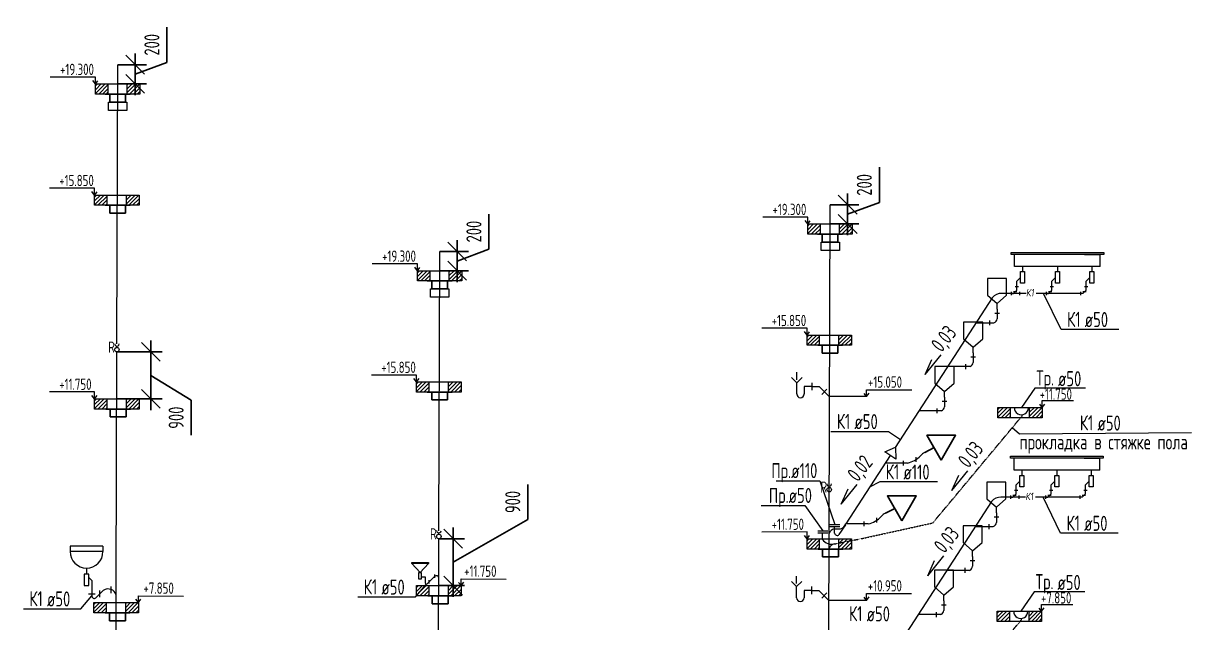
# Model space of a CAD drawing. Header units: millimetres. Extents: x -8689834 to 9419935, y -284943 to 166066.
# Drawn here: x -219282 to -203773, y -115199 to -107250 of the extents above; entities that cross this region are included whole.
import ezdxf

# ---------------------------------------------------------------- set-up
doc = ezdxf.new("R2010")
doc.units = ezdxf.units.MM
doc.header["$MEASUREMENT"] = 0
doc.linetypes.add('01_base$0$DASHED2', pattern=[0.375, 0.25, -0.125])
doc.layers.get('0').update_dxf_attribs({"color": 250, "lineweight": 9})
for name, color, linetype, lineweight in [('__Text VK', 7, 'Continuous', 30), ('_ВК-Text К1', 7, 'Continuous', 30), ('_ВК-К1', 14, 'Continuous', 40), ('_ВК-К3', 30, 'Continuous', 40), ('_ВК-переход на SML', 3, 'Continuous', 30), ('_ВК-противопожарные муфты', 1, 'Continuous', 30), ('_Санпр', 7, 'Continuous', 30), ('_Сантехника', 7, 'Continuous', 30), ('ВК_канализация', 32, 'Continuous', 30), ('тх разм', 250, 'Continuous', 9)]:
    doc.layers.add(name, color=color, linetype=linetype, lineweight=lineweight)
doc.layers.add('PDF __ВК-К1', color=7, linetype='Continuous', true_color=0xb80000)
for name, color, linetype in [('PDF __К14', 3, 'Continuous'), ('PDF __Сантехника', 7, 'Continuous'), ('PDF _TEKSTBK', 7, 'Continuous')]:
    doc.layers.add(name, color=color, linetype=linetype)
doc.styles.add('ISOCPEUR', font='isocpeur.ttf', dxfattribs={"width": 0.7})
doc.styles.add('RomanS', font='isocpeur.ttf')
doc.styles.add('ГОСТ 2.304', font='isocpeur.ttf', dxfattribs={"width": 0.7})
doc.dimstyles.new('СПДС', dxfattribs={"dimscale": 100, "dimtxt": 2.5, "dimasz": 2.5, "dimexe": 1.5, "dimexo": 0, "dimgap": 1, "dimtad": 1, "dimdec": 0, "dimrnd": 1, "dimtxsty": 'ГОСТ 2.304', "dimblk": 'OBLIQUE', "dimcen": 2.5, "dimdle": 1.5, "dimadec": 0, "dimazin": 2, "dimtfac": 0.75, "dimtdec": 0, "dimtmove": 1, "dimatfit": 3, "dimfxl": 1, "dimtolj": 1, "dimarcsym": 1})

# ---------------------------------------------------------------- blocks, each defined once
blk = doc.blocks.new('Протв_муфта')
at = {"layer": '_ВК-противопожарные муфты', "ltscale": 200, "transparency": 33554687}
for p, q in [((-205635, 240869), (-206106, 240869)), ((-206021, 240719), (-206021, 240869)), ((-205721, 240869), (-205721, 240719)), ((-205721, 240719), (-206021, 240719))]:
    blk.add_line(p, q, dxfattribs=at)
blk = doc.blocks.new('_Oblique')
at = {"color": 0, "linetype": 'ByBlock', "lineweight": -2}
blk.add_line((-0.5, -0.5), (0.5, 0.5), dxfattribs=at)
blk = doc.blocks.new('*D2173')
at = {"layer": 'тх разм', "color": 0, "lineweight": -2, "ltscale": 100, "transparency": 16777216}
for p, q in [((-213101, -110245), (-213101, -109779)), ((-213523, -110127), (-213523, -110681)), ((-213523, -110404), (-213101, -110245)), ((-213755, -110277), (-213373, -110277)), ((-213756, -110531), (-213373, -110531))]:
    blk.add_line(p, q, dxfattribs=at)
at = {"layer": 'тх разм', "color": 0, "lineweight": -2, "ltscale": 100, "transparency": 16777216, "xscale": 250, "yscale": 250, "zscale": 250}
for p, rotation in [((-213523, -110277), 90), ((-213523, -110531), 270)]:
    blk.add_blockref('_Oblique', p, dxfattribs=dict(at, rotation=rotation))
at = {"layer": 'тх разм', "color": 0, "lineweight": 13, "ltscale": 100, "transparency": 16777216, "insert": (-213301, -110012), "char_height": 250, "attachment_point": 5, "rotation": 90, "style": 'ГОСТ 2.304'}
blk.add_mtext('\\A1;{\\H0.8x;200}', dxfattribs=at)
blk = doc.blocks.new('*D2174')
at = {"layer": 'тх разм', "color": 0, "lineweight": -2, "ltscale": 100, "transparency": 16777216}
for p, q in [((-207918, -109625), (-207918, -109159)), ((-208340, -109506), (-208340, -110061)), ((-208340, -109783), (-207918, -109625)), ((-208572, -109656), (-208190, -109656)), ((-208573, -109911), (-208190, -109911))]:
    blk.add_line(p, q, dxfattribs=at)
at = {"layer": 'тх разм', "color": 0, "lineweight": -2, "ltscale": 100, "transparency": 16777216, "xscale": 250, "yscale": 250, "zscale": 250}
for p, rotation in [((-208340, -109656), 90), ((-208340, -109911), 270)]:
    blk.add_blockref('_Oblique', p, dxfattribs=dict(at, rotation=rotation))
at = {"layer": 'тх разм', "color": 0, "lineweight": 13, "ltscale": 100, "transparency": 16777216, "insert": (-208118, -109392), "char_height": 250, "attachment_point": 5, "rotation": 90, "style": 'ГОСТ 2.304'}
blk.add_mtext('\\A1;{\\H0.8x;200}', dxfattribs=at)
blk = doc.blocks.new('*D2175')
at = {"layer": 'тх разм', "color": 0, "lineweight": -2, "ltscale": 100, "transparency": 16777216}
for p, q in [((-217376, -107767), (-217376, -107301)), ((-217798, -107649), (-217798, -108203)), ((-217798, -107926), (-217376, -107767)), ((-218030, -107799), (-217648, -107799)), ((-218031, -108053), (-217648, -108053))]:
    blk.add_line(p, q, dxfattribs=at)
at = {"layer": 'тх разм', "color": 0, "lineweight": -2, "ltscale": 100, "transparency": 16777216, "xscale": 250, "yscale": 250, "zscale": 250}
for p, rotation in [((-217798, -107799), 90), ((-217798, -108053), 270)]:
    blk.add_blockref('_Oblique', p, dxfattribs=dict(at, rotation=rotation))
at = {"layer": 'тх разм', "color": 0, "lineweight": 13, "ltscale": 100, "transparency": 16777216, "insert": (-217576, -107534), "char_height": 250, "attachment_point": 5, "rotation": 90, "style": 'ГОСТ 2.304'}
blk.add_mtext('\\A1;{\\H0.8x;200}', dxfattribs=at)
blk = doc.blocks.new('*D2176')
at = {"layer": 'тх разм', "color": 0, "lineweight": -2, "ltscale": 100, "transparency": 16777216}
for p, q in [((-212585, -113832), (-212585, -113366)), ((-213577, -114397), (-212585, -113832)), ((-213577, -113936), (-213577, -114858)), ((-213766, -114086), (-213427, -114086)), ((-213768, -114708), (-213427, -114708))]:
    blk.add_line(p, q, dxfattribs=at)
at = {"layer": 'тх разм', "color": 0, "lineweight": -2, "ltscale": 100, "transparency": 16777216, "xscale": 250, "yscale": 250, "zscale": 250}
for p, rotation in [((-213577, -114086), 90), ((-213577, -114708), 270)]:
    blk.add_blockref('_Oblique', p, dxfattribs=dict(at, rotation=rotation))
at = {"layer": 'тх разм', "color": 0, "lineweight": 13, "ltscale": 100, "transparency": 16777216, "insert": (-212785, -113599), "char_height": 250, "attachment_point": 5, "rotation": 90, "style": 'ГОСТ 2.304'}
blk.add_mtext('\\A1;{\\H0.8x;900}', dxfattribs=at)
blk = doc.blocks.new('*D2177')
at = {"layer": 'тх разм', "color": 0, "lineweight": -2, "ltscale": 100, "transparency": 16777216}
for p, q in [((-217591, -111458), (-217591, -112380)), ((-218040, -111608), (-217441, -111608)), ((-217591, -111919), (-217054, -112248)), ((-218042, -112230), (-217441, -112230)), ((-217054, -112248), (-217054, -112714))]:
    blk.add_line(p, q, dxfattribs=at)
at = {"layer": 'тх разм', "color": 0, "lineweight": -2, "ltscale": 100, "transparency": 16777216, "xscale": 250, "yscale": 250, "zscale": 250}
for p, rotation in [((-217591, -111608), 90), ((-217591, -112230), 270)]:
    blk.add_blockref('_Oblique', p, dxfattribs=dict(at, rotation=rotation))
at = {"layer": 'тх разм', "color": 0, "lineweight": 13, "ltscale": 100, "transparency": 16777216, "insert": (-217254, -112481), "char_height": 250, "attachment_point": 5, "rotation": 90, "style": 'ГОСТ 2.304'}
blk.add_mtext('\\A1;{\\H0.8x;900}', dxfattribs=at)
blk = doc.blocks.new('Унитаз')
at = {"layer": '_Сантехника', "lineweight": 30}
blk.add_line((-161311, 33424), (-161137, 33336), dxfattribs=at)
blk.add_lwpolyline([(-161446, 33191), (-161714, 33657), (-161176, 33657)], close=True, dxfattribs=at)

msp = doc.modelspace()

# ---------------------------------------------------------------- hatches: boundary and pattern name
at = {"layer": '_ВК-К3', "lineweight": 13}
h = msp.add_hatch(dxfattribs=at)
h.set_pattern_fill('ANSI31', scale=11.388071, angle=180)
h.set_pattern_definition([(225, (-271904.514, -128421.386), (25.566948, -25.566948), [])])
h.paths.add_polyline_path([(-218325.7, -108189), (-218159, -108189), (-218159, -108053.4), (-218325.7, -108053.4)])
h.paths.add_polyline_path([(-217903.1, -108189), (-217735.8, -108189), (-217735.8, -108053.4), (-217903.1, -108053.4)])
h = msp.add_hatch(dxfattribs=at)
h.set_pattern_fill('ANSI31', scale=11.388071, angle=180)
h.set_pattern_definition([(225, (-271915.442, -129895.39), (25.566948, -25.566948), [])])
h.paths.add_polyline_path([(-218336.6, -109663), (-218169.9, -109663), (-218169.9, -109527.4), (-218336.6, -109527.4)])
h.paths.add_polyline_path([(-217914, -109663), (-217746.7, -109663), (-217746.7, -109527.4), (-217914, -109527.4)])
h = msp.add_hatch(dxfattribs=at)
h.set_pattern_fill('ANSI31', scale=11.388071, angle=180)
h.set_pattern_definition([(225, (-262446.737, -130278.63), (25.566948, -25.566948), [])])
h.paths.add_polyline_path([(-208867.9, -110046.3), (-208701.2, -110046.3), (-208701.2, -109910.7), (-208867.9, -109910.7)])
h.paths.add_polyline_path([(-208445.3, -110046.3), (-208278, -110046.3), (-208278, -109910.7), (-208445.3, -109910.7)])
h = msp.add_hatch(dxfattribs=at)
h.set_pattern_fill('ANSI31', scale=11.388071, angle=180)
h.set_pattern_definition([(225, (-267629.735, -130899.242), (25.566948, -25.566948), [])])
h.paths.add_polyline_path([(-214050.9, -110666.9), (-213884.2, -110666.9), (-213884.2, -110531.3), (-214050.9, -110531.3)])
h.paths.add_polyline_path([(-213628.3, -110666.9), (-213461, -110666.9), (-213461, -110531.3), (-213628.3, -110531.3)])
h = msp.add_hatch(dxfattribs=at)
h.set_pattern_fill('ANSI31', scale=11.388071, angle=180)
h.set_pattern_definition([(225, (-262457.665, -131752.632), (25.566948, -25.566948), [])])
h.paths.add_polyline_path([(-208878.8, -111520.3), (-208712.1, -111520.3), (-208712.1, -111384.7), (-208878.8, -111384.7)])
h.paths.add_polyline_path([(-208456.3, -111520.3), (-208288.9, -111520.3), (-208288.9, -111384.7), (-208456.3, -111384.7)])
h = msp.add_hatch(dxfattribs=at)
h.set_pattern_fill('ANSI31', scale=11.388071, angle=180)
h.set_pattern_definition([(225, (-267640.663, -132373.245), (25.566948, -25.566948), [])])
h.paths.add_polyline_path([(-214061.8, -112140.9), (-213895.1, -112140.9), (-213895.1, -112005.3), (-214061.8, -112005.3)])
h.paths.add_polyline_path([(-213639.3, -112140.9), (-213471.9, -112140.9), (-213471.9, -112005.3), (-213639.3, -112005.3)])
h = msp.add_hatch(dxfattribs=at)
h.set_pattern_fill('ANSI31', scale=11.388071, angle=180)
h.set_pattern_definition([(225, (-271915.442, -132598.177), (25.566948, -25.566948), [])])
h.paths.add_polyline_path([(-218336.6, -112365.8), (-218169.9, -112365.8), (-218169.9, -112230.2), (-218336.6, -112230.2)])
h.paths.add_polyline_path([(-217914, -112365.8), (-217746.7, -112365.8), (-217746.7, -112230.2), (-217914, -112230.2)])
h = msp.add_hatch(dxfattribs=at)
h.set_pattern_fill('ANSI31', scale=11.388071, angle=180)
h.set_pattern_definition([(225, (-259924.54, -132713.154), (25.566948, -25.566948), [])])
h.paths.add_polyline_path([(-206345.7, -112480.8), (-206179, -112480.8), (-206179, -112345.2), (-206345.7, -112345.2)])
h.paths.add_polyline_path([(-205923.1, -112480.8), (-205755.8, -112480.8), (-205755.8, -112345.2), (-205923.1, -112345.2)])
h = msp.add_hatch(dxfattribs=at)
h.set_pattern_fill('ANSI31', scale=11.388071, angle=180)
h.set_pattern_definition([(225, (-262457.665, -134455.42), (25.566948, -25.566948), [])])
h.paths.add_polyline_path([(-208878.8, -114223), (-208712.1, -114223), (-208712.1, -114087.5), (-208878.8, -114087.5)])
h.paths.add_polyline_path([(-208456.3, -114223), (-208288.9, -114223), (-208288.9, -114087.5), (-208456.3, -114087.5)])
h = msp.add_hatch(dxfattribs=at)
h.set_pattern_fill('ANSI31', scale=11.388071, angle=180)
h.set_pattern_definition([(225, (-267640.663, -135076.033), (25.566948, -25.566948), [])])
h.paths.add_polyline_path([(-214061.8, -114843.7), (-213895.1, -114843.7), (-213895.1, -114708.1), (-214061.8, -114708.1)])
h.paths.add_polyline_path([(-213639.3, -114843.7), (-213471.9, -114843.7), (-213471.9, -114708.1), (-213639.3, -114708.1)])
h = msp.add_hatch(dxfattribs=at)
h.set_pattern_fill('ANSI31', scale=11.388071, angle=180)
h.set_pattern_definition([(225, (-271924.567, -135300.965), (25.566948, -25.566948), [])])
h.paths.add_polyline_path([(-218345.7, -115068.6), (-218179, -115068.6), (-218179, -114933), (-218345.7, -114933)])
h.paths.add_polyline_path([(-217923.2, -115068.6), (-217755.8, -115068.6), (-217755.8, -114933), (-217923.2, -114933)])
h = msp.add_hatch(dxfattribs=at)
h.set_pattern_fill('ANSI31', scale=11.388071, angle=180)
h.set_pattern_definition([(225, (-259932.523, -135415.942), (25.566948, -25.566948), [])])
h.paths.add_polyline_path([(-206353.7, -115183.6), (-206187, -115183.6), (-206187, -115048), (-206353.7, -115048)])
h.paths.add_polyline_path([(-205931.1, -115183.6), (-205763.8, -115183.6), (-205763.8, -115048), (-205931.1, -115048)])

# ---------------------------------------------------------------- linework, layer by layer
at = {"color": 244, "ltscale": 500, "true_color": 0x991b1e}
for points in [[(-218040.2, -111501.6), (-218029.7, -107798.8)], [(-208605.8, -121132.3), (-208571.9, -109656)], [(-213766.3, -113979.5), (-213754.9, -110276.7)], [(-218064.3, -119275.1), (-218041.2, -111608.3)], [(-208734.2, -113980.7), (-208603.2, -113981.3)], [(-208574.9, -113898.3), (-208443.9, -113898.9)], [(-208574.2, -113924.4), (-208443.2, -113924.9)], [(-208517.3, -113954.9), (-208432.8, -113954.4)], [(-208512.4, -114013.3), (-208512, -113924.6)], [(-208369.7, -113900.6), (-208455.3, -114032.4)], [(-213788.1, -121752.9), (-213766, -114086.2)], [(-208733.5, -114006.7), (-208602.5, -114007.3)], [(-208671.7, -114095.7), (-208671.3, -114007)]]:
    msp.add_lwpolyline(points, dxfattribs=at)
at = {"color": 7, "ltscale": 500}
for points in [[(-218325.7, -108053.4), (-218325.7, -107962.9), (-218924.6, -107963.1)], [(-218325.7, -108053.4), (-218360.4, -108008.4)], [(-218325.7, -108053.4), (-218293.6, -108010.8)], [(-218336.6, -109527.4), (-218336.6, -109437), (-218935.6, -109437.1)], [(-218336.6, -109527.4), (-218371.4, -109482.4)], [(-218336.6, -109527.4), (-218304.6, -109484.8)], [(-208867.9, -109910.7), (-208867.9, -109820.2), (-209466.9, -109820.3)], [(-208867.9, -109910.7), (-208902.7, -109865.6)], [(-208867.9, -109910.7), (-208835.9, -109868)], [(-214050.9, -110531.3), (-214050.9, -110440.8), (-214649.9, -110440.9)], [(-214050.9, -110531.3), (-214085.7, -110486.2)], [(-214050.9, -110531.3), (-214018.9, -110488.6)], [(-204740.5, -111310.8), (-205504.6, -111310.8), (-205737.3, -110832)], [(-208878.8, -111384.7), (-208878.8, -111294.2), (-209477.8, -111294.3)], [(-208878.8, -111384.7), (-208913.6, -111339.6)], [(-208878.8, -111384.7), (-208846.8, -111342)], [(-214061.8, -112005.3), (-214061.8, -111914.8), (-214660.8, -111914.9)], [(-214061.8, -112005.3), (-214096.6, -111960.2)], [(-214061.8, -112005.3), (-214029.8, -111962.7)], [(-208086.9, -112201), (-208086.9, -112110.5), (-207488, -112110.7)], [(-218336.6, -112230.2), (-218336.6, -112139.7), (-218935.6, -112139.9)], [(-218336.6, -112230.2), (-218371.4, -112185.2)], [(-218336.6, -112230.2), (-218304.6, -112187.6)], [(-208086.9, -112201), (-208119, -112158.4)], [(-208086.9, -112201), (-208052.2, -112155.9)], [(-205755.8, -112345.2), (-205755.8, -112254.7), (-205339.8, -112254.8)], [(-205755.8, -112345.2), (-205787.9, -112302.6)], [(-205755.8, -112345.2), (-205721.1, -112300.1)], [(-208562.3, -112664.2), (-207798.2, -112664.2), (-207637.9, -112768.1)], [(-203772.6, -112683.5), (-206058.2, -112699.7), (-206156.9, -112617.3)], [(-207148, -113333.2), (-207912.1, -113333.2), (-208049, -113401.7)], [(-204748.5, -114013.1), (-205512.6, -114013.1), (-205745.3, -113534.2)], [(-208878.8, -114087.5), (-208878.8, -113997), (-209477.8, -113997.1)], [(-208878.8, -114087.5), (-208913.6, -114042.4)], [(-208878.8, -114087.5), (-208846.8, -114044.8)], [(-213471.9, -114708.1), (-213503.7, -114665.3)], [(-213471.9, -114708.1), (-213471.4, -114617.6), (-212872.4, -114621.3)], [(-213471.9, -114708.1), (-213436.9, -114663.2)], [(-217755.8, -114933), (-217787.6, -114890.2)], [(-217755.8, -114933), (-217755.3, -114842.5), (-217156.3, -114846.2)], [(-217755.8, -114933), (-217720.8, -114888.2)], [(-208088.5, -114903.8), (-208120.5, -114861.1)], [(-208088.5, -114903.8), (-208088.5, -114813.3), (-207489.5, -114813.5)], [(-208088.5, -114903.8), (-208053.7, -114858.7)], [(-205763.8, -115048), (-205795.8, -115005.3)], [(-205763.8, -115048), (-205763.8, -114957.5), (-205347.8, -114957.6)], [(-205763.8, -115048), (-205729, -115002.9)]]:
    msp.add_lwpolyline(points, dxfattribs=at)
at = {"color": 18, "ltscale": 100, "true_color": 0x000000}
for points in [[(-208086.9, -112201), (-208586.4, -112200.9)], [(-209286.9, -113317.2), (-208706.6, -113317.2), (-208508.6, -113898.6)], [(-209488.2, -113646.1), (-208907.8, -113646.1), (-208668.7, -113981)], [(-208088.5, -114903.8), (-208587.9, -114903.7)]]:
    msp.add_lwpolyline(points, dxfattribs=at)
at = {"color": 244, "linetype": '01_base$0$DASHED2', "ltscale": 0.6, "true_color": 0x991b1e}
for points in [[(-208517.6, -114156.1), (-208144.1, -114082), (-207208.5, -113876.6), (-206028.3, -112463.3)], [(-208525.5, -116858.9), (-208152.1, -116784.8), (-207216.5, -116579.4), (-206036.3, -115166.1)]]:
    msp.add_lwpolyline(points, dxfattribs=at)
at = {"color": 7, "ltscale": 500, "elevation": 0}
for points in [[(-214842.3, -114859.1), (-214078.1, -114859.1), (-213932.1, -114688.4)], [(-219282.4, -115016.4), (-218518.2, -115016.4), (-218372.3, -114845.8)]]:
    msp.add_lwpolyline(points, dxfattribs=at)
at = {"color": 244, "ltscale": 500, "true_color": 0x991b1e}
for centre, radius, start, end in [((-206294.6, -111000.4), 168.4, 89.33481, 138.94886), ((-206302.6, -113703.2), 168.4, 89.33481, 138.94886), ((-208497.8, -114044.4), 91.6, 102.31446, 161.88271), ((-208464, -113854), 105.1, 287.26643, 340.13791), ((-208552.9, -114019.6), 141, 212.65717, 284.53041), ((-208479.1, -114008.5), 33.7, 188.17133, 314.93027), ((-208498.6, -114245.7), 91.6, 101.97428, 161.54253), ((-218144.3, -114855.5, 0), 97.7, 18.73212, 74.47362)]:
    msp.add_arc(centre, radius, start, end, dxfattribs=at)
at = {"layer": '_ВК-Text К1', "color": 7, "lineweight": 13, "ltscale": 100}
for p, q in [((-207311.1, -111908.8), (-207098.8, -111646.4)), ((-207311.1, -111908.8), (-207221.9, -111706.8)), ((-206954.2, -113446.3), (-206741.9, -113183.9)), ((-208423.2, -113627.8), (-208211, -113365.4)), ((-206954.2, -113446.3), (-206865, -113244.3)), ((-208423.2, -113627.8), (-208334, -113425.8)), ((-207273.8, -114576.4), (-207061.5, -114314.1)), ((-207273.8, -114576.4), (-207184.6, -114374.4))]:
    msp.add_line(p, q, dxfattribs=at)
at = {"layer": '_ВК-К1', "lineweight": 13, "ltscale": 100}
for p, q in [((-205217.6, -110832), (-205174, -110787.4)), ((-205225.5, -113534.7), (-205182, -113490.1)), ((-213822.8, -114585.4), (-213922.1, -114684.2, 0)), ((-218222.7, -114772.2, 0), (-218319.7, -114869.2, 0))]:
    msp.add_line(p, q, dxfattribs=at)
at = {"layer": '_ВК-К1', "lineweight": 13}
for p, q in [((-206355.8, -111040), (-206355.8, -111168)), ((-206672, -111620), (-206672, -111747.9)), ((-207052.5, -112207.2), (-207052.5, -112335.1)), ((-206363.8, -113742.8), (-206363.8, -113870.8)), ((-206680, -114322.8), (-206680, -114450.7)), ((-218372.3, -114701.6, 0), (-218372.3, -114845.8, 0)), ((-207060.5, -114910), (-207060.5, -115037.9))]:
    msp.add_line(p, q, dxfattribs=at)
at = {"layer": '_ВК-К1', "lineweight": 13, "transparency": 33554687, "flags": 128}
for points in [[(-205969.5, -110832), (-206296.6, -110832)], [(-206165.5, -110832), (-206137.5, -110832), (-206094, -110787.4)], [(-206165.5, -110853.7), (-206165.5, -110809.1)], [(-206094, -110809.1), (-206137.5, -110809.1)], [(-206071.1, -110742.8), (-206115.7, -110742.8)], [(-206094, -110787.4), (-206094, -110742.8)], [(-206059.7, -110809.1), (-206059.7, -110853.7)], [(-205217.6, -110832), (-205838.4, -110832)], [(-205700.9, -110832), (-205672.9, -110832), (-205629.3, -110787.4)], [(-205700.9, -110853.7), (-205700.9, -110809.1)], [(-205629.3, -110809.1), (-205672.9, -110809.1)], [(-205607.5, -110742.8), (-205651.1, -110742.8)], [(-205629.3, -110787.4), (-205629.3, -110742.8)], [(-205245.6, -110853.7), (-205245.6, -110809.1)], [(-205174, -110809.1), (-205217.6, -110809.1)], [(-205152.2, -110742.8), (-205195.8, -110742.8)], [(-205174, -110787.4), (-205174, -110742.8)], [(-206452.8, -111255.2), (-206452.8, -111191.5)], [(-206324.7, -111098.1), (-206386.9, -111098.1)], [(-206769, -111835.2), (-206769, -111771.5)], [(-206640.9, -111678.1), (-206703.1, -111678.1)], [(-207021.4, -112265.3), (-207083.6, -112265.3)], [(-207149.5, -112422.4), (-207149.5, -112358.7)], [(-207431.2, -113066.3), (-207431.2, -113002.5)], [(-206173.5, -113534.7), (-206145.5, -113534.7), (-206101.9, -113490.1)], [(-206173.5, -113556.5), (-206173.5, -113511.9)], [(-206101.9, -113511.9), (-206145.5, -113511.9)], [(-206079.1, -113445.5), (-206123.7, -113445.5)], [(-206101.9, -113490.1), (-206101.9, -113445.5)], [(-206067.7, -113511.9), (-206067.7, -113556.5)], [(-205708.9, -113534.7), (-205680.9, -113534.7), (-205637.3, -113490.1)], [(-205708.9, -113556.5), (-205708.9, -113511.9)], [(-205637.3, -113511.9), (-205680.9, -113511.9)], [(-205615.5, -113445.5), (-205659.1, -113445.5)], [(-205637.3, -113490.1), (-205637.3, -113445.5)], [(-205253.5, -113556.5), (-205253.5, -113511.9)], [(-205182, -113511.9), (-205225.5, -113511.9)], [(-205160.2, -113445.5), (-205203.8, -113445.5)], [(-205182, -113490.1), (-205182, -113445.5)], [(-205977.5, -113534.7), (-206304.6, -113534.7)], [(-205225.5, -113534.7), (-205846.4, -113534.7)], [(-207953.6, -113872.5), (-207953.6, -113808.8)], [(-206332.7, -113800.9), (-206394.9, -113800.9)], [(-206460.8, -113958), (-206460.8, -113894.3)], [(-206648.9, -114380.9), (-206711.1, -114380.9)], [(-213818.7, -114604.4), (-213818.7, -114559.8)], [(-206777, -114538), (-206777, -114474.3)], [(-218267.8, -114862.8), (-218267.8, -114771.7)], [(-218115.1, -114809.2), (-218115.1, -114718.2)], [(-213896.7, -114681), (-213896.7, -114636.4)], [(-213896.7, -114681.8), (-213896.7, -114637.2)], [(-207157.5, -115125.2), (-207157.5, -115061.5)], [(-207029.3, -114968.1), (-207091.6, -114968.1)]]:
    msp.add_lwpolyline(points, dxfattribs=at)
at = {"layer": '_ВК-К1', "lineweight": 13, "transparency": 33554687, "elevation": 0, "flags": 128}
for points in [[(-207595.7, -113114.7), (-207595.7, -113051)], [(-208118.1, -113921), (-208118.1, -113857.3)], [(-218327.8, -114820.2), (-218416.7, -114820.2)]]:
    msp.add_lwpolyline(points, dxfattribs=at)
at = {"layer": '_ВК-К1', "lineweight": 13, "ltscale": 100}
for centre, radius, start, end in [((-206424.1, -111160), 68.7, 292.7847, 353.36193), ((-206740.3, -111740), 68.7, 292.7847, 353.36193), ((-207120.7, -112327.2), 68.7, 292.7847, 353.36193), ((-207633.7, -112723.4), 371.4, 284.11045, 314.88954), ((-207242.7, -113086), 162.8, 116.6162, 142.35697), ((-208156.1, -113529.7), 371.4, 284.11045, 314.88954), ((-207765.1, -113892.2), 162.8, 116.6162, 142.35697), ((-206432.1, -113862.8), 68.7, 292.7847, 353.36193), ((-206748.2, -114442.8), 68.7, 292.7847, 353.36193), ((-213800.1, -114609.6), 33.2, 9.99679, 133.04284), ((-218161.2, -114856, 0), 103.9, 65.54563, 126.3024), ((-213932.7, -114673.2, 0), 15.2, 178.01846, 314.00596), ((-218341.3, -114846.9, 0), 31, 178.01846, 314.00596), ((-207128.7, -115030), 68.7, 292.7847, 353.36193)]:
    msp.add_arc(centre, radius, start, end, dxfattribs=at)
at = {"layer": '_ВК-К3', "color": 7, "lineweight": 13}
for p, q in [((-218158.3, -108189), (-218158.3, -108053.4)), ((-217903.5, -108188.5), (-217903.1, -108053)), ((-218169.3, -109663), (-218169.3, -109527.4)), ((-217914.4, -109662.5), (-217914, -109527)), ((-208700.6, -110046.3), (-208700.6, -109910.7)), ((-208445.7, -110045.8), (-208445.3, -109910.2)), ((-213883.6, -110666.9), (-213883.6, -110531.3)), ((-213628.7, -110666.4), (-213628.3, -110530.8)), ((-208711.5, -111520.3), (-208711.5, -111384.7)), ((-208456.7, -111519.8), (-208456.3, -111384.2)), ((-213894.5, -112140.9), (-213894.5, -112005.3)), ((-213639.7, -112140.4), (-213639.3, -112004.8)), ((-218169.3, -112365.8), (-218169.3, -112230.2)), ((-217914.4, -112365.3), (-217914, -112229.7)), ((-206178, -112480.3), (-206178.4, -112344.7)), ((-205923.2, -112480.8), (-205923.2, -112345.2)), ((-208711.5, -114223), (-208711.5, -114087.5)), ((-208456.7, -114222.6), (-208456.3, -114087)), ((-213894.5, -114843.7), (-213894.5, -114708.1)), ((-213639.7, -114843.2), (-213639.3, -114707.6)), ((-218178.4, -115068.6), (-218178.4, -114933)), ((-217923.6, -115068.1), (-217923.2, -114932.5)), ((-206186, -115183.1), (-206186.4, -115047.5)), ((-205931.2, -115183.6), (-205931.2, -115048))]:
    msp.add_line(p, q, dxfattribs=at)
for points in [[(-217735.8, -108189), (-218325.7, -108189), (-218325.7, -108053.4), (-217735.8, -108053.4)], [(-217746.7, -109663), (-218336.6, -109663), (-218336.6, -109527.4), (-217746.7, -109527.4)], [(-208278, -110046.3), (-208867.9, -110046.3), (-208867.9, -109910.7), (-208278, -109910.7)], [(-213461, -110666.9), (-214050.9, -110666.9), (-214050.9, -110531.3), (-213461, -110531.3)], [(-208288.9, -111520.3), (-208878.8, -111520.3), (-208878.8, -111384.7), (-208288.9, -111384.7)], [(-213471.9, -112140.9), (-214061.8, -112140.9), (-214061.8, -112005.3), (-213471.9, -112005.3)], [(-217746.7, -112365.8), (-218336.6, -112365.8), (-218336.6, -112230.2), (-217746.7, -112230.2)], [(-205755.8, -112480.8), (-206345.7, -112480.8), (-206345.7, -112345.2), (-205755.8, -112345.2)], [(-208288.9, -114223), (-208878.8, -114223), (-208878.8, -114087.5), (-208288.9, -114087.5)], [(-213471.9, -114843.7), (-214061.8, -114843.7), (-214061.8, -114708.1), (-213471.9, -114708.1)], [(-217755.8, -115068.6), (-218345.7, -115068.6), (-218345.7, -114933), (-217755.8, -114933)], [(-205763.8, -115183.6), (-206353.7, -115183.6), (-206353.7, -115048), (-205763.8, -115048)]]:
    msp.add_lwpolyline(points, close=True, dxfattribs=at)
at = {"layer": '_ВК-переход на SML', "lineweight": 13}
for points in [[(-218150.6, -108294), (-217906.9, -108294), (-217906.9, -108405.3), (-218150.6, -108405.3)], [(-208692.8, -110151.3), (-208449.2, -110151.3), (-208449.2, -110262.6), (-208692.8, -110262.6)], [(-213875.8, -110771.9), (-213632.2, -110771.9), (-213632.2, -110883.2), (-213875.8, -110883.2)]]:
    msp.add_lwpolyline(points, close=True, dxfattribs=at)
at = {"layer": '_Санпр', "lineweight": 13}
for p, q in [((-218225.5, -114186.6, 0), (-218661.8, -114186.6, 0)), ((-218661.8, -114186.6, 0), (-218661.8, -114257.2, 0)), ((-218225.5, -114257.2, 0), (-218661.8, -114257.2, 0)), ((-218225.5, -114186.6, 0), (-218225.5, -114257.2, 0)), ((-214126.9, -114415.4, 0), (-214016.2, -114535.4, 0)), ((-214016.2, -114535.4, 0), (-213905.5, -114415.4, 0)), ((-218443.6, -114475.3, 0), (-218443.6, -114554.4, 0)), ((-218413.1, -114602, 0), (-218372.3, -114638.8, 0)), ((-213999.4, -114590.9, 0), (-213947.9, -114590.9, 0)), ((-213947.9, -114590.9, 0), (-213947.9, -114672.7, 0)), ((-218372.3, -114638.8, 0), (-218372.3, -114701.6, 0))]:
    msp.add_line(p, q, dxfattribs=at)
at = {"layer": '_Санпр', "lineweight": 13, "elevation": 0}
for points in [[(-214126.9, -114401.8), (-213905.5, -114401.8), (-213905.5, -114415.4), (-214126.9, -114415.4)], [(-218413.1, -114554.4), (-218474.1, -114554.4), (-218474.1, -114706.9), (-218413.1, -114706.9)], [(-214030.6, -114535.4), (-213999.4, -114535.4), (-213999.4, -114623.1), (-214030.6, -114623.1)]]:
    msp.add_lwpolyline(points, close=True, dxfattribs=at)
at = {"layer": '_Санпр', "lineweight": 13}
msp.add_arc((-218443.6, -114257.2, 0), 218.1, 180, 0, dxfattribs=at)
at = {"layer": '_Сантехника', "lineweight": 13}
for points in [[(-206168.1, -110287.4), (-204939.1, -110287.4), (-204939.1, -110315.4), (-206168.1, -110315.4), (-206168.1, -110287.4)], [(-206122.5, -110475.2), (-206122.5, -110315.4)], [(-205193.2, -110315.4), (-204984.7, -110315.4)], [(-204984.7, -110475.2), (-204984.7, -110315.4)], [(-204984.7, -110475.2), (-206122.5, -110475.2)], [(-206045.2, -110543.6), (-205990.2, -110543.6), (-205990.2, -110696.1), (-206045.2, -110696.1), (-206045.2, -110543.6)], [(-206018.8, -110475.2), (-206018.8, -110543.6)], [(-205580.6, -110543.6), (-205525.6, -110543.6), (-205525.6, -110696.1), (-205580.6, -110696.1), (-205580.6, -110543.6)], [(-205554.1, -110475.2), (-205554.1, -110543.6)], [(-205125.2, -110543.6), (-205070.3, -110543.6), (-205070.3, -110696.1), (-205125.2, -110696.1), (-205125.2, -110543.6)], [(-205098.8, -110475.2), (-205098.8, -110543.6)], [(-206094, -110668.1), (-206045.2, -110620.4)], [(-206094, -110742.8), (-206094, -110668.1)], [(-205629.3, -110668.1), (-205580.6, -110620.4)], [(-205629.3, -110742.8), (-205629.3, -110668.1)], [(-205174, -110668.1), (-205125.2, -110620.4)], [(-205174, -110742.8), (-205174, -110668.1)], [(-206176.1, -112990.2), (-204947.1, -112990.2), (-204947.1, -113018.2), (-206176.1, -113018.2), (-206176.1, -112990.2)], [(-206130.5, -113178), (-206130.5, -113018.2)], [(-205201.2, -113018.2), (-204992.7, -113018.2)], [(-204992.7, -113178), (-204992.7, -113018.2)], [(-204992.7, -113178), (-206130.5, -113178)], [(-206026.7, -113178), (-206026.7, -113246.4)], [(-205562.1, -113178), (-205562.1, -113246.4)], [(-205106.8, -113178), (-205106.8, -113246.4)], [(-206101.9, -113370.9), (-206053.2, -113323.2)], [(-206101.9, -113445.5), (-206101.9, -113370.9)], [(-206053.2, -113246.4), (-205998.2, -113246.4), (-205998.2, -113398.9), (-206053.2, -113398.9), (-206053.2, -113246.4)], [(-205637.3, -113370.9), (-205588.5, -113323.2)], [(-205637.3, -113445.5), (-205637.3, -113370.9)], [(-205588.5, -113246.4), (-205533.6, -113246.4), (-205533.6, -113398.9), (-205588.5, -113398.9), (-205588.5, -113246.4)], [(-205182, -113370.9), (-205133.2, -113323.2)], [(-205182, -113445.5), (-205182, -113370.9)], [(-205133.2, -113246.4), (-205078.3, -113246.4), (-205078.3, -113398.9), (-205133.2, -113398.9), (-205133.2, -113246.4)]]:
    msp.add_lwpolyline(points, dxfattribs=at)
at = {"layer": '_Сантехника', "lineweight": 13, "flags": 128}
for points in [[(-206355.8, -110964.6), (-206229.4, -110854.4), (-206229.4, -110634), (-206483.5, -110634), (-206483.5, -110854.4), (-206355.8, -110964.6)], [(-206355.8, -111040), (-206355.8, -110964.6)], [(-206672, -111544.6), (-206545.5, -111434.4), (-206545.5, -111213.9), (-206799.6, -111213.9), (-206799.6, -111434.4), (-206672, -111544.6)], [(-206672, -111620), (-206672, -111544.6)], [(-207052.5, -112131.8), (-206926, -112021.6), (-206926, -111801.1), (-207180.1, -111801.1), (-207180.1, -112021.6), (-207052.5, -112131.8)], [(-207052.5, -112207.2), (-207052.5, -112131.8)], [(-206363.8, -113667.4), (-206237.4, -113557.2), (-206237.4, -113336.8), (-206491.4, -113336.8), (-206491.4, -113557.2), (-206363.8, -113667.4)], [(-206363.8, -113742.8), (-206363.8, -113667.4)], [(-206680, -114247.4), (-206553.5, -114137.2), (-206553.5, -113916.7), (-206807.6, -113916.7), (-206807.6, -114137.2), (-206680, -114247.4)], [(-206680, -114322.8), (-206680, -114247.4)], [(-207060.5, -114834.6), (-206934, -114724.4), (-206934, -114503.9), (-207188.1, -114503.9), (-207188.1, -114724.4), (-207060.5, -114834.6)], [(-207060.5, -114910), (-207060.5, -114834.6)]]:
    msp.add_lwpolyline(points, dxfattribs=at)
at = {"layer": '_Сантехника', "lineweight": 13}
for centre in [(-206032.9, -112349.4), (-206040.8, -115052.2)]:
    msp.add_arc(centre, 93, 177.43263, 2.56737, dxfattribs=at)
at = {"layer": 'PDF __ВК-К1', "lineweight": 13}
for points in [[(-208816.6, -112069.1), (-208915, -112069.1)], [(-208816.6, -112018.9), (-208816.6, -112117.2)], [(-208816.6, -112069.1), (-208718.2, -112069.1), (-208586.4, -112200.9)], [(-208613.6, -112102.6), (-208682.7, -112173.7)], [(-208818.2, -114771.9), (-208916.5, -114771.9)], [(-208818.2, -114721.7), (-208818.2, -114820)], [(-208818.2, -114771.9), (-208719.8, -114771.9), (-208587.9, -114903.7)], [(-208615.1, -114805.4), (-208684.2, -114876.5)]]:
    msp.add_lwpolyline(points, dxfattribs=at)
at = {"layer": 'PDF __К14', "lineweight": 13}
for points in [[(-209015.4, -111979.1), (-209015.4, -111878.6)], [(-209017, -114681.9), (-209017, -114581.4)]]:
    msp.add_lwpolyline(points, dxfattribs=at)
at = {"layer": 'PDF __Сантехника', "color": 18, "lineweight": 13, "true_color": 0x000000}
for points in [[(-206028.3, -112442.2), (-206028.3, -112463.3)], [(-206036.3, -115145), (-206036.3, -115166.1)]]:
    msp.add_lwpolyline(points, dxfattribs=at)
at = {"layer": 'PDF _TEKSTBK', "lineweight": 13}
for points in [[(-209015.4, -112018.9), (-209084.5, -111949.8)], [(-209015.4, -112167.5), (-209015.4, -112018.9), (-208944.3, -111949.8)], [(-208915, -112069.1), (-208915, -112167.5)], [(-209017, -114721.7), (-209086, -114652.6)], [(-209017, -114870.2), (-209017, -114721.7), (-208945.8, -114652.6)], [(-208916.5, -114771.9), (-208916.5, -114870.2)]]:
    msp.add_lwpolyline(points, dxfattribs=at)
for centre in [(-208966.2, -112166.4), (-208967.8, -114869.2)]:
    msp.add_arc(centre, 49.2, 180.00001, 359.99999, dxfattribs=at)
at = {"layer": 'ВК_канализация', "color": 244, "lineweight": 13, "ltscale": 500, "true_color": 0x991b1e}
for points in [[(-206421.7, -110889.8), (-206567.5, -111114.8)], [(-206567.5, -111114.8), (-207707.9, -112875.3)], [(-206636.5, -111222), (-206397.5, -111223.4)], [(-218040.4, -111548.3), (-218040.3, -111531.6)], [(-206713.6, -111803.3), (-207013.2, -111803.2)], [(-207094.1, -112390.5), (-207393.6, -112390.4)], [(-207776.4, -112981.1), (-208365.1, -113889.7)], [(-207543.2, -113083.6), (-207842.7, -113083.5)], [(-208583.8, -113405.6), (-208583.7, -113388.9)], [(-206429.7, -113592.6), (-206575.4, -113817.5)], [(-206575.4, -113817.5), (-207715.9, -115578)], [(-208065.6, -113889.8), (-208365.1, -113889.7)], [(-206644.5, -113924.8), (-206405.5, -113926.2)], [(-213766.5, -114026.2), (-213766.4, -114009.5)], [(-206721.6, -114506.1), (-207021.1, -114506)], [(-207102.1, -115093.3), (-207401.6, -115093.2)]]:
    msp.add_lwpolyline(points, dxfattribs=at)
at = {"layer": 'ВК_канализация', "color": 18, "lineweight": 13, "ltscale": 500, "true_color": 0x000000}
for points in [[(-205181.3, -112087.5), (-205854.6, -112087.5), (-206030.4, -112345.2)], [(-207701.2, -113029.8), (-207846.9, -112935.4), (-207703.1, -112873.2), (-207701.2, -113029.8)], [(-205189.3, -114790.3), (-205862.6, -114790.3), (-206038.4, -115048)]]:
    msp.add_lwpolyline(points, dxfattribs=at)
at = {"layer": 'ВК_канализация', "color": 244, "lineweight": 13, "ltscale": 500, "true_color": 0x991b1e}
for centre in [(-218040.6, -111578.3), (-208584, -113435.6), (-213766.7, -114056.2)]:
    msp.add_circle(centre, 30, dxfattribs=at)
for centre in [(-218040.2, -111501.6), (-208583.5, -113358.9), (-213766.3, -113979.5)]:
    msp.add_arc(centre, 30, 179.67036, 359.67036, dxfattribs=at)

# ---------------------------------------------------------------- block references
at = {"layer": '_ВК-К1', "lineweight": 13, "xscale": 0.7, "yscale": 0.7, "zscale": 0.7}
for p in [(-73921.5, -276797.4), (-73920.7, -278271.4), (-64463.7, -278654.7), (-69646.8, -279275.3), (-64462.9, -280128.7), (-69645.9, -280749.3), (-73914.4, -280974.2), (-64456.6, -282831.4), (-69639.6, -283452.1), (-73923.5, -283677)]:
    msp.add_blockref('Протв_муфта', p, dxfattribs=at)
at = {"layer": '_Сантехника', "lineweight": 13, "xscale": -0.7082066135345116, "yscale": 0.7082066135345116, "zscale": 0.7082066135345116}
for p in [(-321433.8, -136549.4), (-321956.2, -137355.6)]:
    msp.add_blockref('Унитаз', p, dxfattribs=at)

# ---------------------------------------------------------------- texts
at = {"layer": '__Text VK', "lineweight": 13, "style": 'RomanS', "oblique": 7, "width": 0.85}
for p in [(-205971.8, -110871.5, 0), (-205979.8, -113574.2, 0)]:
    msp.add_text('К1', height=98, dxfattribs=at).set_placement(p)
at = {"layer": 'ВК_канализация', "color": 18, "ltscale": 100, "true_color": 0x000000, "style": 'ISOCPEUR'}
for s, insert, char_height, width, attachment_point, rotation in [('\\pxi-1,l1,t1,5;+19.300', (-218795.3, -107860.6), 150, 7500, 4, 0.04194), ('\\pxi-1,l1,t1,5;+15.850', (-218806.2, -109334.6), 150, 7500, 4, 0.04194), ('\\pxi-1,l1,t1,5;+19.300', (-209337.5, -109717.8), 150, 7500, 4, 0.04194), ('\\pxi-1,l1,t1,5;+19.300', (-214520.5, -110338.4), 150, 7500, 4, 0.04194), ('\\pxi-1,l1,t1,5;+15.850', (-209348.5, -111191.8), 150, 7500, 4, 0.04194), ('0,03', (-207152.7, -111576.6), 200, 5891.51, 4, 51.0006), ('\\pxi-1,l1,t1,5;+15.850', (-214531.5, -111812.4), 150, 7500, 4, 0.04194), ('\\pxi-1,l1,t1,5;+11.750', (-218806.2, -112037.4), 150, 7500, 4, 0.04194), ('\\pxi-1,l1,t1,5;+15.050', (-207617.3, -112008.2), 150, 7500, 6, 359.94981), ('\\pxi-1,l1,t1,5;+11.750', (-205361.3, -112168.4), 150, 7500, 6, 359.95806), ('0,03', (-206795.8, -113114.1), 200, 5891.51, 4, 51.0006), ('0,02', (-208264.8, -113295.6), 200, 5891.51, 4, 51.0006), ('\\pxi-1,l1,t1,5;+11.750', (-209348.5, -113894.6), 150, 7500, 4, 0.04194), ('0,03', (-207115.4, -114244.2), 200, 5891.51, 4, 51.0006), ('+11.750', (-213001.2, -114518), 150, 7500, 6, 359.61889), ('+7.850', (-217285.1, -114742.9), 150, 7500, 6, 359.61889), ('\\pxi-1,l1,t1,5;+10.950', (-207618.8, -114711), 150, 7500, 6, 359.94981), ('\\pxi-1,l1,t1,5;+7.850', (-205369.2, -114871.2), 150, 7500, 6, 359.95806)]:
    msp.add_mtext(s, dxfattribs=dict(at, insert=insert, char_height=char_height, width=width, attachment_point=attachment_point, rotation=rotation))
at = {"layer": 'ВК_канализация', "color": 18, "ltscale": 100, "true_color": 0x000000, "char_height": 200, "attachment_point": 4, "style": 'ISOCPEUR'}
for s, insert, width in [('К1', (-205425.1, -111176.3), 5891.51), ('\\pxi-1,l1,t1,5;ø50', (-205191.9, -111179.5), 7500), ('Тр.', (-205836.1, -111980.9), 5891.51), ('\\pxi-1,l1,t1,5;ø50', (-205547, -111963.6), 7500), ('К1', (-208482.7, -112529.8), 5891.51), ('\\pxi-1,l1,t1,5;ø50', (-208249.6, -112532.9), 7500), ('К1', (-205256.3, -112549), 5891.51), ('\\pxi-1,l1,t1,5;ø50', (-205023.1, -112552.2), 7500), ('прокладка в стяжке пола', (-206058.2, -112829.7), 5891.51), ('\\pxi-1,l1,t1,5;Пр.ø110', (-209352.5, -113210.3), 5891.51), ('К1', (-207832.6, -113198.8), 5891.51), ('\\pxi-1,l1,t1,5;ø110', (-207599.4, -113201.9), 7500), ('\\pxi-1,l1,t1,5;Пр.ø50', (-209385.7, -113539.7), 5891.51), ('К1', (-205433.1, -113878.6), 5891.51), ('\\pxi-1,l1,t1,5;ø50', (-205199.9, -113881.8), 7500), ('Тр.', (-205844.1, -114683.7), 5891.51), ('\\pxi-1,l1,t1,5;ø50', (-205555, -114666.3), 7500), ('К1', (-214762.7, -114724.6, 0), 5891.51), ('\\pxi-1,l1,t1,5;ø50', (-214529.5, -114727.7, 0), 7500), ('К1', (-219202.8, -114882, 0), 5891.51), ('\\pxi-1,l1,t1,5;ø50', (-218969.6, -114885.1, 0), 7500), ('К1', (-208320.7, -115080.1), 5891.51), ('\\pxi-1,l1,t1,5;ø50', (-208087.5, -115083.2), 7500)]:
    msp.add_mtext(s, dxfattribs=dict(at, insert=insert, width=width))
at = {"layer": 'ВК_канализация', "color": 7, "ltscale": 100, "char_height": 150, "width": 7500, "attachment_point": 4, "rotation": 0.04194, "style": 'ISOCPEUR'}
for insert in [(-218156.4, -111544.7), (-208699.8, -113402), (-213882.5, -114022.6)]:
    msp.add_mtext('\\pxi-1,l1,t1,5;R', dxfattribs=dict(at, insert=insert))

# ---------------------------------------------------------------- dimensions: what is measured, and where the dimension line sits
at = {"layer": 'тх разм', "color": 7, "lineweight": 13, "ltscale": 100}
for base, p1, p2, text, picture, middle in [((-217797.8, -108053.4), (-218029.7, -107798.8), (-218030.7, -108053.4), '{\\H0.8x;200}', '*D2175', (-217375.6, -107667.3)), ((-208340, -109910.7), (-208571.9, -109656), (-208573, -109910.7), '{\\H0.8x;200}', '*D2174', (-207917.8, -109524.5)), ((-213523, -110531.3), (-213754.9, -110276.7), (-213756, -110531.3), '{\\H0.8x;200}', '*D2173', (-213100.8, -110145.1)), ((-217591.1, -112230.2), (-218039.8, -111608.3), (-218041.7, -112230.2), '{\\H0.8x;900}', '*D2177', (-217054.1, -112348.2)), ((-213576.7, -114708.1), (-213765.9, -114086.2), (-213767.8, -114708.1), '{\\H0.8x;900}', '*D2176', (-212585, -113732.5))]:
    dim = msp.add_linear_dim(base=base, p1=p1, p2=p2, angle=90, text=text, dimstyle='СПДС', dxfattribs=at)
    dim.commit()
    dim.dimension.update_dxf_attribs({"geometry": picture, "text_midpoint": middle, "dimtype": 160})

doc.saveas('drawing.dxf')
